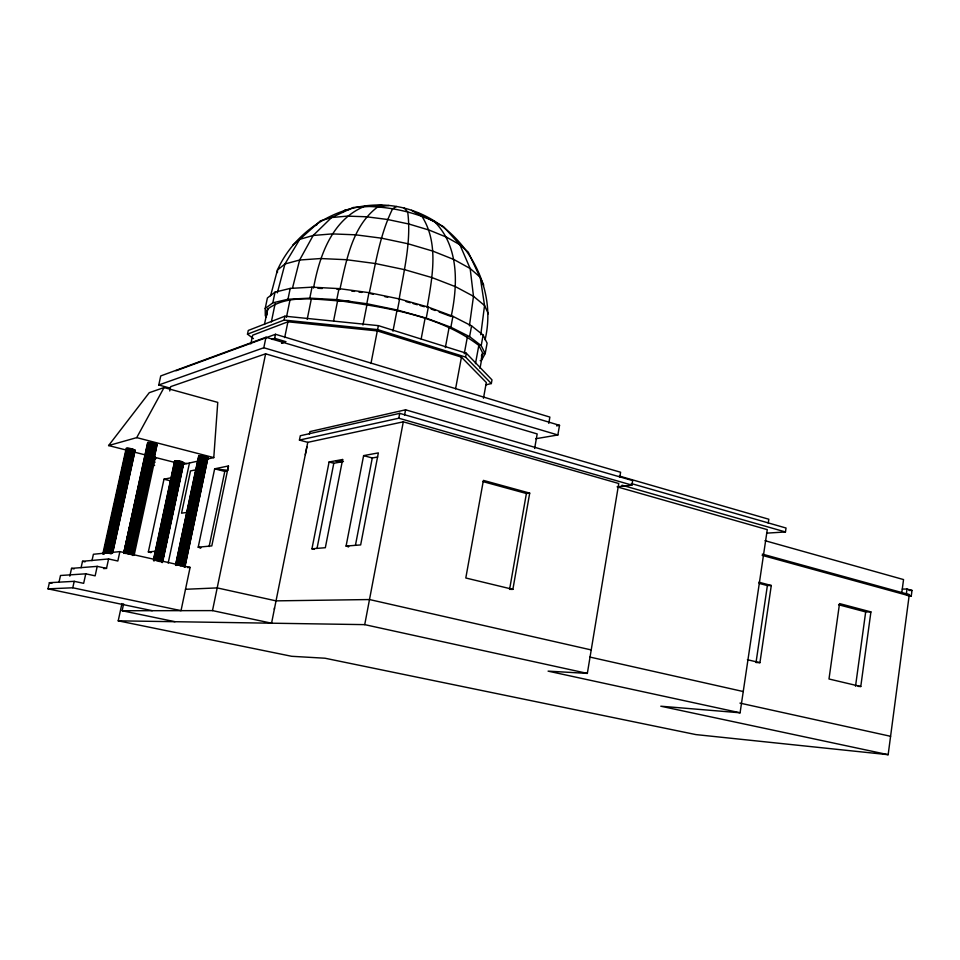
<?xml version="1.0" encoding="UTF-8"?>
<svg xmlns="http://www.w3.org/2000/svg" width="960" height="960" viewBox="0 0 960 960"><rect width="100%" height="100%" fill="white"/><g stroke="black" fill="none" stroke-linecap="round" stroke-linejoin="round"><path stroke-width="1.44" d="M277.428 272.544L277.452 270.012C298.632 222.66 353.976 195.396 404.232 208.116C460.836 222.456 498.696 282.696 485.052 339.852M135.108 450.708C134.136 448.704 126.42 447.432 126.516 448.86M157.056 444.96L153.888 443.196L147.672 442.584L123.948 552.18M206.412 459.24L213.78 457.608L217.752 402.384L164.052 387.552L149.256 392.7L108.588 445.56L125.724 449.916M207.816 458.928C207.828 455.4 201.372 455.82 198.732 455.784L175.548 565.188M228.132 468.876L228.456 465.972L214.656 468.816L198.204 547.2L200.784 547.788L198.204 547.2L211.8 545.904L228.456 465.972M480.768 334.788L484.548 305.52L480.228 277.248L470.16 268.512L453.996 259.56L432.768 251.088L407.976 243.756L381.576 238.188L355.644 234.816L332.244 233.904L313.164 235.476L299.736 239.34L292.74 245.148M908.832 595.056L911.256 596.016L912 590.412L907.008 589.02L902.28 589.104M121.956 603.552L118.212 620.832L291.648 656.292L325.008 658.224L695.88 734.592L888.156 754.692L909.288 594.6L762.348 554.1M901.788 592.752L903.54 579.564L765.012 540.684M907.008 589.02L906.264 594.636L909.288 594.6M469.428 325.836L473.484 296.292L470.16 268.512L459.876 244.728L443.604 226.728L417.804 212.928M855.528 686.22L865.68 611.916L870.912 611.916L860.772 686.508L858.156 686.364M771.288 585.492L767.376 585.564L756.024 662.508L759.936 662.664L771.288 585.492L758.916 582.204M766.788 533.136L785.46 531.96L786.036 528.024L631.284 483.54M888.156 754.692L660.804 706.212L740.088 712.788L767.268 529.632L617.664 486.996M768.24 523.116L768.816 519.24L619.32 476.052M266.64 315.72L267.66 309.096C289.668 292.452 322.5 301.104 348.168 301.2M617.088 486.816L631.932 485.124L632.676 480.588L399.732 413.352L300.312 435.744L299.436 440.076L307.776 442.344L403.296 421.824L618.744 483.504L587.34 673.404L548.088 671.136L740.088 712.788M427.128 307.524C432.156 277.74 439.248 243.396 421.884 216.252L411.492 210.324M619.8 477.096L620.604 472.236L405.576 409.812L309.924 431.604L309.408 434.172M535.764 438.732L557.856 434.976L559.524 425.328L265.98 337.26L160.74 375.936L158.772 384.984L170.304 388.176M548.784 423.36L549.876 417.084L275.484 334.272L175.968 370.776M509.58 589.428L526.392 493.5L529.704 493.116L512.88 589.356L510.672 589.404M534.636 448.476L537.18 433.932L265.608 353.82L170.664 386.628L169.728 390.948M485.664 384.888L491.328 383.544L491.988 379.884L466.296 353.208L378.408 325.644L284.928 316.188L248.268 330.456L247.488 334.164L253.452 338.616M475.464 363.672L478.824 345.384C438.732 314.988 386.196 307.632 337.668 300.468L333.576 320.964M481.68 360.024L485.196 353.592L481.2 345.636L483.132 335.04L471.576 325.884L452.916 316.332L428.328 307.128L399.588 299.004L368.976 292.656L338.988 288.612L312.024 287.172L290.208 288.408L275.04 292.14L267.396 297.972L265.2 308.508L265.308 315.78L266.436 317.04M480 368.364L482.772 353.172L478.824 345.384M485.196 353.592L487.104 343.164L483.132 335.04M483.468 398.244L486.324 382.536L461.448 357.156L377.304 330.912L287.928 321.792L252.648 335.208L250.836 343.872M399.072 299.604C403.86 270.756 411.504 241.344 407.7 211.956L404.232 208.116M455.58 388.824L461.448 357.156M464.268 353.712L467.436 336.588M491.328 383.544L465.588 357.072L466.296 353.208M481.2 345.636L469.584 336.636L471.576 325.884M445.344 347.616L449.124 327.396M469.584 336.636L450.876 327.228L452.916 316.332M118.212 620.832L364.728 624.636L403.296 421.824M404.592 414.996L405.576 409.812M421.164 338.928L425.04 318.516M450.876 327.228L426.24 318.132L428.328 307.128M299.436 440.076L398.796 418.224L399.732 413.352M392.964 331.176L396.936 310.644M426.24 318.132L397.452 310.068L399.588 299.004M355.476 545.124L372.276 457.98L377.676 457.008M370.956 363.516L377.304 330.912M465.588 357.072L377.628 329.604L378.408 325.644M348.6 546.636L346.08 546.072L360.66 544.92L378.348 452.892L363.612 455.616L346.08 546.072L348.6 546.684M317.04 548.364L333.804 463.26L343.44 461.508L335.868 460.74L340.608 462.024M265.2 308.508L272.82 302.832L287.976 299.256L309.804 298.14L336.768 299.652L366.804 303.732L368.976 292.656M362.952 325.02L366.996 304.464M342.624 459.492L325.332 547.716L311.952 548.784L329.088 462L342.624 459.492L342.168 461.736M274.44 607.884L274.344 609.324M307.776 442.344L271.56 623.208L212.496 610.608L122.136 610.74L123.612 603.876M336.768 299.652L338.988 288.612M309.804 298.14L312.024 287.172M307.188 319.332L311.316 298.98M369.168 293.4C375.456 264.888 379.572 235.164 392.64 208.74L396.54 206.484M287.976 299.256L290.208 288.408M247.488 334.164L284.136 320.076L284.928 316.188M286.44 317.316L289.98 300.072M284.676 337.608L287.928 321.792M271.932 339.3L274.656 338.316L285.684 341.628L281.568 343.332M264.468 324.468L267.66 309.096L265.932 316.476M272.82 302.832L275.04 292.14M158.772 384.984L263.808 347.748L265.98 337.26M271.332 321.996L275.148 303.552M212.496 610.608L265.608 353.82M274.656 338.316L275.484 334.272M209.112 546.576L224.796 471.408L227.976 470.328L214.656 468.816L224.796 471.408M206.004 456.72L182.88 566.268L184.824 566.916M183.792 566.52L206.88 457.02M192.36 527.808L192.972 524.892M200.04 491.424L200.652 488.508M184.452 566.736L207.528 457.308M184.68 567.3L207.924 457.764M184.896 567.036L207.876 457.56M190.104 567.396L181.02 610.656L72.78 587.784L48 588.852L49.392 582.684L74.208 581.328L83.652 583.332L85.764 573.816L95.136 575.844L97.224 566.364L106.524 568.392L108.588 558.96L117.828 561.012L119.88 551.616L190.104 567.396L187.464 567.576M168.168 563.124L189.468 462.996M175.62 565.308L198.996 455.652M176.004 565.488L181.86 537.816M182.484 534.9L183.708 529.068M184.332 526.164L188.652 505.764M189.264 502.848L191.424 492.66M192.972 485.376L198.216 460.608M176.352 565.128L199.548 455.592M177.18 565.2L200.364 455.616M178.2 565.332L201.384 455.724M202.548 455.904L179.364 565.524L181.788 566.004L204.936 456.408M180.588 565.752L203.748 456.132M153.564 559.32L174.684 460.836C177.324 460.932 184.056 460.404 183.468 464.328L162.636 562.02M153.492 560.7L174.924 460.704M155.628 552.192L156.876 546.324M161.28 525.792L169.452 487.656M170.076 484.728L171.336 478.86M171.96 475.932L174.168 465.66M154.008 560.7L175.452 460.656M154.788 560.772L176.232 460.68M156.084 559.452L177.204 460.788M156.9 561.084L178.32 460.956M158.076 561.312L179.484 461.184M159.24 561.552L180.636 461.448M160.308 561.804L181.68 461.736M161.508 560.604L182.544 462.036M169.38 525.912L170.628 520.056M172.188 512.724L173.436 506.868M161.844 562.272L183.18 462.312M162.084 562.548L183.54 462.552M162.312 562.488L183.6 462.744L182.82 462.912M171.876 477.6L163.98 479.22L148.344 551.928L151.056 552.54M147.912 442.44L123.744 553.44L148.452 442.38M125.088 553.5L149.256 442.392M126.108 553.632L150.276 442.5M151.44 442.668L127.284 553.824L129.768 554.316L153.888 443.196M128.532 554.064L152.676 442.908M130.896 554.592L154.992 443.508M155.916 443.832L131.844 554.856L133.068 555.408L157.08 444.612L156.3 444.816M137.676 530.724L138.936 524.904M142.416 508.884L143.04 505.968M145.428 495.276L146.688 489.42M150.18 473.328L151.452 467.484M132.552 555.084L156.6 444.132M132.852 555.48L156.996 444.396M134.196 555L155.388 457.152M104.244 554.088L127.512 448.236M105.552 552.768L128.484 448.332M106.68 552.948L129.612 448.512M107.88 553.176L130.8 448.74M109.08 553.428L131.976 449.016M110.172 553.68L133.056 449.316M111.108 553.932L133.956 449.616M112.116 552.708L134.628 449.904M112.536 552.9L135.036 450.156M112.644 553.032L135.12 450.36L133.62 450.528M91.98 560.676L93.396 554.268L119.88 551.616M102.768 554.088L126.228 448.272M103.476 554.016L126.732 448.212M69.816 576.132L71.544 568.368L97.224 566.364M72.78 587.784L74.208 581.328M81.084 567.732L82.512 561.288L108.588 558.96M59.052 582L60.504 575.496L85.764 573.816M313.548 288.036C319.356 256.188 331.944 219.744 364.344 206.436C388.296 206.472 412.272 211.5 434.136 221.304C459.156 246.012 457.956 284.544 451.164 316.512L439.152 312.024M292.56 287.844L299.628 260.016L313.164 235.476L331.56 217.536L353.208 207.492L382.044 205.308M481.296 358.92L482.772 353.172L481.416 355.692M277.356 292.86L284.952 263.976L299.736 239.34L320.388 220.884L331.56 217.536L347.268 216.12L366.396 216.768L387.528 219.48L409.02 224.052L429.216 230.112L446.58 237.192L459.876 244.728L468.252 252.156L483.732 285.156M270.588 295.752L277.452 270.012L284.952 263.976L299.628 260.016L320.64 258.54L346.512 259.716L375.276 263.52L404.58 269.664L432.084 277.62L455.616 286.74L473.484 296.292L484.548 305.52L488.34 313.8M481.488 356.928L482.772 353.172M108.588 445.56L136.716 437.628L164.052 387.552M342.96 211.728L345.168 209.916L349.416 209.472M314.424 225.864L317.052 224.628M480.204 360.672L480.936 360.348M272.496 339.468L275.22 338.484M281.748 343.02L285.684 341.628M152.952 459.336L155.832 458.64M152.184 462.912L155.064 462.228M151.764 466.02L154.644 465.348M182.82 464.472L197.94 461.112M196.296 469.716L190.524 470.928L181.548 513.192L187.272 512.34M306.852 446.94L305.292 454.728M556.584 425.856L559.524 425.328M388.956 205.512L377.82 206.856C352.188 225.9 346.5 260.208 339.876 289.452L336.948 289.284M155.628 551.244L148.344 551.928L150.936 552.492M103.632 568.608L106.524 568.392M185.508 589.284L217.2 587.904L276.036 600.864L369.504 599.544L591.216 649.932M909 590.448L912 590.412M908.328 596.052L911.256 596.016M317.928 288.276L322.32 288.504M337.668 300.468L350.28 301.488M284.136 320.076L377.628 329.604M199.224 456.276L198.732 455.784L199.788 456.528M183.564 463.092L187.08 463.524M351.6 291.024L354.528 291.42M358.92 292.02L361.848 292.416M366.804 303.732L397.452 310.068M370.596 293.7L373.44 294.288M384.828 296.652L387.684 297.24M122.136 610.74L175.008 621.708M48 588.852L152.268 610.692M49.392 582.684L51.984 583.224M71.544 568.368L74.112 568.92M739.956 703.104L890.58 736.296M82.512 561.288L85.056 561.852M364.728 624.636L587.34 673.404M589.896 657.06L743.244 691.536M747.408 659.712L759.936 662.664M860.772 686.508L828.996 678.996L839.52 603.588L870.912 611.916M512.88 589.356L465.804 577.992L483.396 480.396L529.704 493.116M163.98 479.22L171.648 481.128M134.28 452.1L145.704 455.016M154.272 457.2L175.68 462.648M136.716 437.628L213.78 457.608M759.144 583.392L767.376 585.564M838.608 604.752L865.68 611.916M329.088 462L333.804 463.26M363.612 455.616L372.276 457.98M762.156 555.348L909.132 595.788M483.072 481.632L526.392 493.5M406.08 301.584L410.292 302.772M413.1 303.564L417.312 304.752M420.12 305.544L424.32 306.732M621.996 485.208L785.46 531.96M398.796 418.224L631.932 485.124M263.808 347.748L557.856 434.976M431.136 309.024L435.144 310.524M422.736 215.748L424.884 217.644M314.352 549.3L311.952 548.784L314.34 549.348"/></g></svg>
